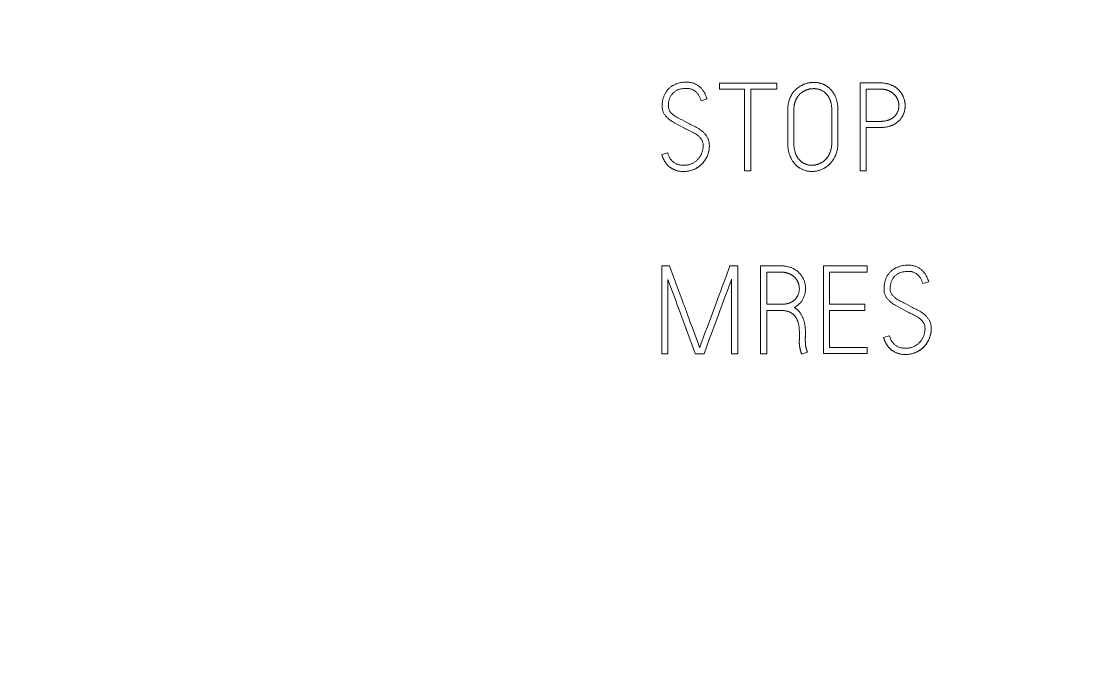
# Model space of a CAD drawing. Header units: millimetres. Extents: x 42356 to 50646, y 31507 to 39566.
# Drawn here: x 47638.77 to 47653.15, y 33790.6 to 33799.33 of the extents above; entities that cross this region are included whole.
import ezdxf

# ---------------------------------------------------------------- set-up
doc = ezdxf.new("R2010")
doc.units = ezdxf.units.MM
doc.set_wipeout_variables(frame=1)
doc.layers.add('000-PI-Oprema', color=30, linetype='Continuous', lineweight=5)

# ---------------------------------------------------------------- blocks, each defined once
blk = doc.blocks.new('A101_6ES7512-1DK01-0AB0')
at = {"layer": '000-PI-Oprema'}
for p, q in [((80.789, -17.275), (80.789, -17.36)), ((81.573, -17.275), (80.789, -17.275)), ((80.789, -17.36), (81.132, -17.36)), ((81.132, -17.36), (81.132, -18.473)), ((81.217, -18.473), (81.217, -17.36)), ((81.217, -17.36), (81.573, -17.36)), ((81.573, -17.36), (81.573, -17.275)), ((81.924, -17.398), (81.918, -17.402)), ((81.929, -17.394), (81.923, -17.398)), ((81.934, -17.391), (81.928, -17.395)), ((81.939, -17.388), (81.933, -17.391)), ((81.945, -17.385), (81.939, -17.388)), ((81.95, -17.382), (81.944, -17.385)), ((81.956, -17.379), (81.95, -17.382)), ((81.961, -17.377), (81.955, -17.38)), ((81.967, -17.374), (81.961, -17.377)), ((81.972, -17.372), (81.966, -17.374)), ((81.978, -17.37), (81.972, -17.372)), ((81.984, -17.367), (81.978, -17.37)), ((81.99, -17.365), (81.984, -17.368)), ((81.996, -17.364), (81.989, -17.366)), ((82.002, -17.362), (81.995, -17.364)), ((82.008, -17.36), (82.001, -17.362)), ((82.014, -17.359), (82.007, -17.36)), ((82.02, -17.357), (82.013, -17.359)), ((82.026, -17.356), (82.019, -17.357)), ((82.032, -17.355), (82.025, -17.356)), ((82.038, -17.354), (82.031, -17.355)), ((82.044, -17.353), (82.037, -17.354)), ((82.05, -17.353), (82.043, -17.353)), ((82.056, -17.352), (82.05, -17.353)), ((82.062, -17.352), (82.056, -17.352)), ((82.069, -17.351), (82.062, -17.352)), ((82.075, -17.351), (82.068, -17.351)), ((82.081, -17.351), (82.074, -17.351)), ((82.087, -17.351), (82.08, -17.351)), ((82.093, -17.352), (82.086, -17.351)), ((82.1, -17.352), (82.093, -17.352)), ((82.106, -17.353), (82.099, -17.352)), ((82.112, -17.354), (82.105, -17.353)), ((82.118, -17.354), (82.111, -17.353)), ((82.124, -17.355), (82.117, -17.354)), ((82.13, -17.357), (82.123, -17.355)), ((82.136, -17.358), (82.129, -17.356)), ((82.142, -17.359), (82.135, -17.358)), ((82.148, -17.361), (82.141, -17.359)), ((82.154, -17.363), (82.147, -17.361)), ((82.16, -17.365), (82.153, -17.363)), ((82.166, -17.367), (82.159, -17.365)), ((82.171, -17.369), (82.165, -17.367)), ((82.177, -17.372), (82.17, -17.369)), ((82.182, -17.374), (82.176, -17.371)), ((82.188, -17.377), (82.182, -17.374)), ((82.193, -17.38), (82.187, -17.377)), ((82.199, -17.383), (82.193, -17.38)), ((82.204, -17.386), (82.198, -17.383)), ((82.209, -17.39), (82.203, -17.386)), ((82.214, -17.393), (82.208, -17.389)), ((82.219, -17.397), (82.214, -17.393)), ((82.224, -17.401), (82.219, -17.396)), ((82.711, -17.273), (82.711, -18.473)), ((82.988, -17.273), (82.711, -17.273)), ((82.796, -17.799), (82.796, -17.358)), ((82.796, -17.358), (82.988, -17.358)), ((83.11, -17.383), (83.103, -17.381)), ((80.538, -17.516), (80.619, -17.493)), ((81.858, -17.461), (81.854, -17.467)), ((81.861, -17.457), (81.857, -17.462)), ((81.865, -17.452), (81.861, -17.457)), ((81.869, -17.447), (81.864, -17.453)), ((81.873, -17.442), (81.868, -17.448)), ((81.877, -17.438), (81.872, -17.443)), ((81.881, -17.433), (81.876, -17.438)), ((81.886, -17.429), (81.881, -17.434)), ((81.89, -17.424), (81.885, -17.429)), ((81.894, -17.42), (81.889, -17.425)), ((81.899, -17.416), (81.894, -17.421)), ((81.904, -17.412), (81.898, -17.417)), ((81.909, -17.408), (81.903, -17.413)), ((81.913, -17.405), (81.908, -17.409)), ((81.918, -17.401), (81.913, -17.405)), ((82.229, -17.404), (82.223, -17.4)), ((82.233, -17.408), (82.228, -17.404)), ((82.238, -17.413), (82.233, -17.408)), ((82.242, -17.417), (82.238, -17.412)), ((82.247, -17.421), (82.242, -17.416)), ((82.251, -17.426), (82.247, -17.421)), ((82.255, -17.43), (82.251, -17.425)), ((82.259, -17.435), (82.255, -17.43)), ((82.263, -17.44), (82.259, -17.435)), ((82.267, -17.444), (82.263, -17.439)), ((82.271, -17.449), (82.267, -17.444)), ((82.274, -17.454), (82.271, -17.449)), ((82.278, -17.459), (82.274, -17.454)), ((82.281, -17.464), (82.278, -17.459)), ((82.284, -17.47), (82.281, -17.464)), ((82.287, -17.475), (82.284, -17.47)), ((82.29, -17.48), (82.287, -17.475)), ((81.723, -17.636), (81.723, -18.094)), ((81.807, -17.611), (81.806, -17.623)), ((81.806, -17.636), (81.806, -17.624)), ((81.806, -18.094), (81.806, -17.636)), ((82.323, -17.636), (82.323, -18.094)), ((82.408, -18.094), (82.408, -17.636)), ((83.242, -17.586), (83.242, -17.581)), ((80.176, -17.82), (80.226, -17.847)), ((80.278, -17.78), (80.262, -17.771)), ((80.311, -17.797), (80.278, -17.78)), ((82.988, -17.799), (82.796, -17.799)), ((80.226, -17.847), (80.309, -17.891)), ((82.796, -18.473), (82.796, -17.884)), ((82.796, -17.884), (82.988, -17.884)), ((82.407, -18.128), (82.408, -18.116)), ((82.408, -18.105), (82.408, -18.094)), ((82.408, -18.117), (82.408, -18.105)), ((80.082, -18.228), (80, -18.252)), ((81.731, -18.195), (81.729, -18.184)), ((81.736, -18.218), (81.734, -18.206)), ((81.739, -18.229), (81.736, -18.217)), ((81.742, -18.24), (81.739, -18.228)), ((81.745, -18.251), (81.742, -18.239)), ((81.749, -18.261), (81.745, -18.25)), ((81.753, -18.272), (81.749, -18.261)), ((82.377, -18.26), (82.382, -18.249)), ((82.381, -18.25), (82.385, -18.238)), ((82.385, -18.239), (82.389, -18.228)), ((82.389, -18.229), (82.392, -18.217)), ((82.392, -18.218), (82.395, -18.206)), ((82.395, -18.207), (82.398, -18.195)), ((81.757, -18.283), (81.753, -18.272)), ((81.762, -18.293), (81.757, -18.282)), ((81.767, -18.303), (81.762, -18.293)), ((81.772, -18.314), (81.767, -18.303)), ((81.777, -18.323), (81.772, -18.313)), ((81.796, -18.352), (81.803, -18.362)), ((81.803, -18.361), (81.81, -18.371)), ((81.81, -18.37), (81.817, -18.379)), ((81.817, -18.379), (81.825, -18.388)), ((81.825, -18.387), (81.833, -18.396)), ((81.833, -18.395), (81.842, -18.404)), ((81.841, -18.403), (81.85, -18.411)), ((82.261, -18.413), (82.271, -18.405)), ((82.27, -18.406), (82.279, -18.398)), ((82.279, -18.398), (82.288, -18.39)), ((82.287, -18.391), (82.296, -18.382)), ((82.295, -18.383), (82.304, -18.374)), ((82.303, -18.375), (82.312, -18.365)), ((82.311, -18.366), (82.319, -18.357)), ((82.318, -18.358), (82.326, -18.348)), ((82.325, -18.349), (82.333, -18.339)), ((82.332, -18.34), (82.34, -18.329)), ((82.339, -18.33), (82.346, -18.32)), ((81.132, -18.473), (81.217, -18.473)), ((81.85, -18.411), (81.859, -18.418)), ((81.858, -18.418), (81.868, -18.425)), ((81.867, -18.425), (81.878, -18.432)), ((81.877, -18.431), (81.887, -18.438)), ((81.886, -18.437), (81.897, -18.444)), ((81.896, -18.443), (81.907, -18.449)), ((81.906, -18.449), (81.917, -18.454)), ((81.916, -18.454), (81.927, -18.459)), ((81.926, -18.458), (81.938, -18.463)), ((81.937, -18.463), (81.949, -18.467)), ((81.948, -18.466), (81.96, -18.47)), ((81.959, -18.47), (81.97, -18.473)), ((81.969, -18.473), (81.982, -18.476)), ((81.981, -18.476), (81.993, -18.478)), ((81.992, -18.478), (82.004, -18.48)), ((82.003, -18.48), (82.015, -18.481)), ((82.014, -18.481), (82.027, -18.482)), ((82.026, -18.482), (82.038, -18.483)), ((82.037, -18.483), (82.05, -18.483)), ((82.049, -18.483), (82.061, -18.483)), ((82.06, -18.483), (82.072, -18.482)), ((82.071, -18.482), (82.084, -18.482)), ((82.083, -18.482), (82.095, -18.48)), ((82.094, -18.48), (82.106, -18.479)), ((82.105, -18.479), (82.117, -18.477)), ((82.117, -18.477), (82.129, -18.474)), ((82.128, -18.474), (82.14, -18.471)), ((82.139, -18.472), (82.151, -18.468)), ((82.15, -18.469), (82.161, -18.465)), ((82.161, -18.465), (82.172, -18.461)), ((82.171, -18.461), (82.183, -18.457)), ((82.182, -18.457), (82.193, -18.452)), ((82.193, -18.453), (82.203, -18.448)), ((82.203, -18.448), (82.214, -18.443)), ((82.213, -18.443), (82.224, -18.437)), ((82.223, -18.437), (82.233, -18.431)), ((82.233, -18.432), (82.243, -18.425)), ((82.242, -18.426), (82.252, -18.419)), ((82.252, -18.419), (82.262, -18.412)), ((82.711, -18.473), (82.796, -18.473)), ((80, -19.773), (80, -20.973)), ((80.107, -19.773), (80, -19.773)), ((80.161, -19.922), (80.107, -19.773)), ((80.932, -19.773), (80.883, -19.905)), ((81.04, -19.773), (80.932, -19.773)), ((81.04, -20.973), (81.04, -19.773)), ((81.35, -19.773), (81.35, -20.973)), ((81.626, -19.773), (81.35, -19.773)), ((82.212, -19.773), (82.212, -20.97)), ((82.809, -19.773), (82.212, -19.773)), ((82.809, -19.858), (82.809, -19.773)), ((80.085, -20.973), (80.085, -19.959)), ((80.188, -19.996), (80.161, -19.922)), ((80.883, -19.905), (80.848, -20)), ((80.936, -20.008), (80.949, -19.973)), ((80.949, -19.973), (80.955, -19.956)), ((80.955, -19.956), (80.955, -20.973)), ((81.435, -20.297), (81.435, -19.858)), ((81.435, -19.858), (81.626, -19.858)), ((82.295, -20.297), (82.295, -19.858)), ((82.295, -19.858), (82.809, -19.858)), ((80.116, -20.046), (80.186, -20.234)), ((80.216, -20.071), (80.188, -19.996)), ((80.238, -20.13), (80.216, -20.071)), ((80.282, -20.249), (80.238, -20.13)), ((80.806, -20.113), (80.785, -20.17)), ((80.827, -20.057), (80.806, -20.113)), ((80.848, -20), (80.827, -20.057)), ((80.878, -20.163), (80.897, -20.111)), ((81.881, -20.084), (81.881, -20.079)), ((83.57, -20.016), (83.652, -19.993)), ((80.211, -20.303), (80.186, -20.234)), ((80.298, -20.294), (80.282, -20.249)), ((80.785, -20.17), (80.743, -20.283)), ((80.794, -20.387), (80.846, -20.249)), ((80.846, -20.249), (80.878, -20.163)), ((83.311, -20.279), (83.294, -20.271)), ((80.309, -20.324), (80.298, -20.294)), ((80.336, -20.398), (80.309, -20.324)), ((80.352, -20.443), (80.336, -20.398)), ((80.743, -20.283), (80.623, -20.604)), ((80.769, -20.456), (80.794, -20.387)), ((81.639, -20.297), (81.435, -20.297)), ((81.435, -20.973), (81.435, -20.382)), ((81.435, -20.382), (81.636, -20.382)), ((82.778, -20.297), (82.295, -20.297)), ((82.295, -20.886), (82.295, -20.381)), ((82.295, -20.381), (82.778, -20.381)), ((82.778, -20.381), (82.778, -20.297)), ((83.208, -20.32), (83.258, -20.347)), ((83.258, -20.347), (83.341, -20.391)), ((83.344, -20.297), (83.311, -20.279)), ((80.255, -20.423), (80.274, -20.475)), ((80.305, -20.561), (80.274, -20.475)), ((80.305, -20.561), (80.337, -20.647)), ((80.368, -20.488), (80.352, -20.443)), ((80.39, -20.547), (80.368, -20.488)), ((80.418, -20.621), (80.39, -20.547)), ((80.68, -20.697), (80.731, -20.559)), ((80.731, -20.559), (80.769, -20.456)), ((80.33, -20.629), (80.343, -20.664)), ((80.45, -20.956), (80.337, -20.647)), ((80.446, -20.696), (80.418, -20.621)), ((80.496, -20.829), (80.446, -20.696)), ((80.654, -20.766), (80.68, -20.697)), ((81.881, -20.682), (81.881, -20.794)), ((81.964, -20.732), (81.964, -20.698)), ((80.507, -20.859), (80.496, -20.829)), ((80.539, -20.831), (80.526, -20.869)), ((80.553, -20.793), (80.539, -20.831)), ((80.567, -20.755), (80.553, -20.793)), ((80.578, -20.973), (80.654, -20.766)), ((81.962, -20.762), (81.962, -20.786)), ((81.962, -20.792), (81.962, -20.785)), ((81.965, -20.845), (81.965, -20.838)), ((83.114, -20.728), (83.032, -20.752)), ((80, -20.973), (80.085, -20.973)), ((80.45, -20.956), (80.456, -20.973)), ((80.456, -20.973), (80.578, -20.973)), ((80.526, -20.869), (80.519, -20.888)), ((80.955, -20.973), (81.04, -20.973)), ((81.35, -20.973), (81.435, -20.973)), ((81.912, -20.981), (81.991, -20.951)), ((82.212, -20.97), (82.809, -20.97)), ((82.809, -20.886), (82.295, -20.886)), ((82.809, -20.97), (82.809, -20.886))]:
    blk.add_line(p, q, dxfattribs=at)
for points in [[(80.619, -17.493), (80.613, -17.475), (80.607, -17.457), (80.6, -17.44), (80.592, -17.423), (80.583, -17.407), (80.573, -17.391), (80.568, -17.383), (80.562, -17.375), (80.557, -17.368), (80.551, -17.36), (80.545, -17.353), (80.538, -17.346), (80.532, -17.34), (80.525, -17.333), (80.518, -17.327), (80.511, -17.321), (80.503, -17.315), (80.496, -17.31), (80.488, -17.304), (80.48, -17.3), (80.472, -17.295), (80.464, -17.291), (80.455, -17.286), (80.447, -17.283), (80.438, -17.279), (80.429, -17.276), (80.42, -17.274), (80.411, -17.271), (80.402, -17.269), (80.392, -17.267), (80.383, -17.266), (80.374, -17.265), (80.365, -17.264), (80.355, -17.263), (80.336, -17.263), (80.317, -17.263), (80.299, -17.265), (80.28, -17.267), (80.261, -17.27), (80.243, -17.274), (80.225, -17.278), (80.207, -17.284), (80.198, -17.287), (80.189, -17.29), (80.181, -17.294), (80.172, -17.298), (80.164, -17.302), (80.155, -17.307), (80.147, -17.311), (80.139, -17.316), (80.132, -17.321), (80.124, -17.327), (80.117, -17.333), (80.109, -17.339), (80.102, -17.345), (80.096, -17.351), (80.089, -17.358), (80.083, -17.365), (80.077, -17.372), (80.071, -17.38), (80.065, -17.387), (80.06, -17.395), (80.055, -17.403), (80.05, -17.411), (80.045, -17.419), (80.041, -17.427), (80.036, -17.436), (80.033, -17.444), (80.029, -17.453), (80.026, -17.462), (80.023, -17.471), (80.02, -17.48), (80.017, -17.489), (80.015, -17.498), (80.011, -17.516), (80.008, -17.535), (80.006, -17.553), (80.005, -17.572), (80.005, -17.591), (80.005, -17.601), (80.006, -17.61), (80.007, -17.619), (80.008, -17.629), (80.01, -17.638), (80.012, -17.647), (80.015, -17.656), (80.018, -17.665), (80.021, -17.674), (80.025, -17.682), (80.03, -17.691), (80.035, -17.699), (80.04, -17.707), (80.045, -17.714), (80.051, -17.722), (80.057, -17.729), (80.063, -17.736), (80.07, -17.743), (80.076, -17.75), (80.083, -17.756), (80.097, -17.769), (80.112, -17.78), (80.127, -17.791), (80.143, -17.801), (80.159, -17.811), (80.176, -17.82)], [(80.262, -17.771), (80.228, -17.754), (80.212, -17.745), (80.195, -17.736), (80.179, -17.726), (80.164, -17.715), (80.156, -17.71), (80.149, -17.704), (80.142, -17.698), (80.135, -17.691), (80.129, -17.685), (80.123, -17.678), (80.117, -17.67), (80.112, -17.662), (80.107, -17.654), (80.103, -17.646), (80.099, -17.637), (80.096, -17.628), (80.093, -17.619), (80.092, -17.61), (80.091, -17.601), (80.09, -17.591), (80.09, -17.582), (80.09, -17.572), (80.09, -17.563), (80.091, -17.554), (80.093, -17.535), (80.095, -17.526), (80.097, -17.516), (80.099, -17.507), (80.102, -17.498), (80.105, -17.489), (80.108, -17.48), (80.112, -17.472), (80.116, -17.463), (80.121, -17.455), (80.125, -17.447), (80.131, -17.439), (80.136, -17.432), (80.142, -17.425), (80.149, -17.418), (80.155, -17.411), (80.162, -17.405), (80.169, -17.399), (80.177, -17.393), (80.184, -17.387), (80.192, -17.383), (80.2, -17.378), (80.209, -17.374), (80.217, -17.37), (80.226, -17.366), (80.235, -17.363), (80.244, -17.36), (80.253, -17.358), (80.262, -17.356), (80.271, -17.354), (80.281, -17.353), (80.299, -17.351), (80.318, -17.349), (80.327, -17.348), (80.337, -17.348), (80.346, -17.348), (80.356, -17.348), (80.365, -17.349), (80.374, -17.35), (80.384, -17.352), (80.393, -17.354), (80.402, -17.357), (80.411, -17.36), (80.419, -17.364), (80.428, -17.368), (80.436, -17.373), (80.444, -17.378), (80.451, -17.383), (80.459, -17.389), (80.466, -17.395), (80.473, -17.402), (80.479, -17.408), (80.486, -17.416), (80.492, -17.423), (80.497, -17.43), (80.503, -17.438), (80.508, -17.446), (80.512, -17.454), (80.517, -17.463), (80.521, -17.471), (80.525, -17.48), (80.528, -17.489), (80.532, -17.498)], [(82.408, -17.636), (82.408, -17.62), (82.407, -17.604), (82.406, -17.587), (82.404, -17.571), (82.402, -17.555), (82.399, -17.54), (82.395, -17.524), (82.393, -17.516), (82.391, -17.508), (82.389, -17.501), (82.386, -17.493), (82.383, -17.485), (82.381, -17.478), (82.378, -17.471), (82.375, -17.463), (82.371, -17.456), (82.368, -17.449), (82.364, -17.442), (82.361, -17.434), (82.357, -17.428), (82.353, -17.421), (82.349, -17.414), (82.344, -17.407), (82.34, -17.401), (82.335, -17.394), (82.33, -17.388), (82.325, -17.382), (82.32, -17.375), (82.314, -17.369), (82.309, -17.364), (82.303, -17.358), (82.297, -17.352), (82.292, -17.347), (82.286, -17.341), (82.279, -17.336), (82.273, -17.331), (82.267, -17.326), (82.26, -17.322), (82.253, -17.317), (82.247, -17.313), (82.24, -17.309), (82.233, -17.305), (82.226, -17.301), (82.218, -17.297), (82.211, -17.294), (82.204, -17.291), (82.196, -17.288), (82.189, -17.285), (82.181, -17.283), (82.173, -17.28), (82.166, -17.278), (82.158, -17.276), (82.15, -17.274), (82.142, -17.273), (82.134, -17.271), (82.126, -17.27), (82.118, -17.269), (82.11, -17.268), (82.102, -17.267), (82.094, -17.267), (82.086, -17.266), (82.078, -17.266), (82.07, -17.266), (82.062, -17.267), (82.054, -17.267), (82.046, -17.268), (82.038, -17.269), (82.03, -17.27), (82.022, -17.271), (82.014, -17.272), (82.006, -17.274), (81.998, -17.275), (81.99, -17.277), (81.982, -17.279), (81.975, -17.282), (81.967, -17.284), (81.959, -17.287), (81.952, -17.289), (81.944, -17.292), (81.937, -17.296), (81.929, -17.299), (81.922, -17.302), (81.915, -17.306), (81.908, -17.31), (81.901, -17.313), (81.894, -17.317), (81.887, -17.322), (81.88, -17.326), (81.873, -17.331), (81.867, -17.335), (81.86, -17.34), (81.854, -17.345), (81.848, -17.35), (81.841, -17.355), (81.835, -17.361), (81.83, -17.366), (81.824, -17.372), (81.818, -17.378), (81.813, -17.384), (81.807, -17.39), (81.802, -17.396), (81.797, -17.402), (81.793, -17.409), (81.788, -17.415), (81.783, -17.422), (81.779, -17.429), (81.775, -17.436), (81.771, -17.443), (81.767, -17.45), (81.763, -17.457), (81.76, -17.464), (81.757, -17.471), (81.753, -17.478), (81.75, -17.486), (81.748, -17.493), (81.745, -17.501), (81.742, -17.509), (81.74, -17.516), (81.738, -17.524), (81.736, -17.532), (81.734, -17.54), (81.732, -17.547), (81.73, -17.555), (81.729, -17.563), (81.727, -17.571), (81.726, -17.579), (81.725, -17.587), (81.724, -17.603), (81.723, -17.62), (81.723, -17.636)], [(82.988, -17.884), (83.002, -17.884), (83.017, -17.883), (83.032, -17.882), (83.046, -17.88), (83.061, -17.878), (83.075, -17.875), (83.089, -17.872), (83.103, -17.869), (83.11, -17.867), (83.117, -17.865), (83.124, -17.862), (83.131, -17.86), (83.138, -17.857), (83.145, -17.855), (83.151, -17.852), (83.158, -17.849), (83.164, -17.846), (83.171, -17.842), (83.177, -17.839), (83.183, -17.835), (83.19, -17.832), (83.196, -17.828), (83.202, -17.824), (83.208, -17.82), (83.214, -17.815), (83.219, -17.811), (83.225, -17.806), (83.231, -17.801), (83.236, -17.796), (83.241, -17.791), (83.247, -17.786), (83.252, -17.781), (83.257, -17.776), (83.261, -17.77), (83.266, -17.764), (83.27, -17.759), (83.275, -17.753), (83.279, -17.747), (83.283, -17.741), (83.287, -17.735), (83.29, -17.728), (83.294, -17.722), (83.297, -17.715), (83.3, -17.709), (83.303, -17.702), (83.306, -17.695), (83.309, -17.689), (83.311, -17.682), (83.314, -17.675), (83.316, -17.668), (83.318, -17.661), (83.319, -17.654), (83.321, -17.647), (83.322, -17.639), (83.323, -17.632), (83.324, -17.625), (83.325, -17.618), (83.326, -17.61), (83.327, -17.603), (83.327, -17.596), (83.327, -17.588), (83.327, -17.581), (83.327, -17.574), (83.326, -17.567), (83.326, -17.559), (83.325, -17.552), (83.324, -17.545), (83.323, -17.538), (83.322, -17.53), (83.321, -17.523), (83.319, -17.516), (83.317, -17.509), (83.315, -17.502), (83.313, -17.495), (83.311, -17.488), (83.309, -17.481), (83.306, -17.474), (83.303, -17.467), (83.3, -17.461), (83.297, -17.454), (83.294, -17.447), (83.291, -17.441), (83.287, -17.435), (83.284, -17.428), (83.28, -17.422), (83.276, -17.416), (83.272, -17.41), (83.268, -17.404), (83.263, -17.398), (83.259, -17.392), (83.254, -17.387), (83.25, -17.381), (83.245, -17.376), (83.24, -17.37), (83.234, -17.365), (83.229, -17.36), (83.224, -17.355), (83.218, -17.351), (83.212, -17.346), (83.207, -17.341), (83.201, -17.337), (83.195, -17.333), (83.189, -17.329), (83.183, -17.325), (83.176, -17.321), (83.17, -17.318), (83.164, -17.314), (83.157, -17.311), (83.151, -17.308), (83.144, -17.305), (83.137, -17.302), (83.131, -17.299), (83.124, -17.297), (83.117, -17.294), (83.11, -17.292), (83.103, -17.29), (83.096, -17.288), (83.089, -17.286), (83.082, -17.284), (83.075, -17.282), (83.061, -17.28), (83.046, -17.277), (83.032, -17.275), (83.017, -17.274), (83.002, -17.273), (82.988, -17.273)], [(82.988, -17.358), (82.995, -17.358), (83.002, -17.358), (83.009, -17.359), (83.016, -17.359), (83.023, -17.36), (83.03, -17.361), (83.036, -17.362), (83.043, -17.363), (83.05, -17.364), (83.057, -17.366), (83.064, -17.367), (83.071, -17.369), (83.077, -17.371)], [(83.11, -17.383), (83.116, -17.386), (83.122, -17.389), (83.128, -17.393), (83.134, -17.396), (83.14, -17.4), (83.146, -17.404), (83.152, -17.408), (83.157, -17.412), (83.163, -17.416), (83.168, -17.421), (83.173, -17.426), (83.178, -17.431), (83.183, -17.436), (83.188, -17.441), (83.192, -17.446), (83.196, -17.452), (83.201, -17.457), (83.205, -17.463), (83.208, -17.469), (83.212, -17.475), (83.215, -17.481), (83.219, -17.487), (83.222, -17.493), (83.224, -17.5), (83.227, -17.506), (83.229, -17.513), (83.232, -17.519), (83.234, -17.526), (83.236, -17.533), (83.237, -17.54), (83.238, -17.546), (83.24, -17.553), (83.241, -17.56), (83.241, -17.567), (83.242, -17.574), (83.242, -17.581), (83.242, -17.588), (83.242, -17.595), (83.241, -17.602), (83.241, -17.609), (83.24, -17.616), (83.239, -17.623), (83.237, -17.629), (83.236, -17.636), (83.234, -17.643), (83.232, -17.65), (83.23, -17.656), (83.227, -17.663), (83.224, -17.669), (83.221, -17.675), (83.218, -17.682), (83.215, -17.688), (83.211, -17.694), (83.208, -17.7), (83.204, -17.705), (83.199, -17.711), (83.195, -17.716), (83.191, -17.722), (83.186, -17.727), (83.181, -17.732), (83.176, -17.737), (83.171, -17.741), (83.165, -17.746), (83.16, -17.75), (83.154, -17.754), (83.148, -17.758), (83.142, -17.761), (83.136, -17.765), (83.13, -17.768), (83.124, -17.771), (83.117, -17.774), (83.111, -17.777), (83.105, -17.779), (83.098, -17.782), (83.091, -17.784), (83.085, -17.786), (83.078, -17.788), (83.071, -17.789), (83.064, -17.791), (83.058, -17.792), (83.051, -17.794), (83.044, -17.795), (83.037, -17.796), (83.03, -17.797), (83.023, -17.797), (83.016, -17.798), (83.009, -17.798), (83.002, -17.799), (82.995, -17.799), (82.988, -17.799)], [(83.003, -17.358), (82.998, -17.358), (82.993, -17.358)], [(83.023, -17.36), (83.018, -17.359), (83.013, -17.359), (83.008, -17.359)], [(83.038, -17.362), (83.033, -17.361), (83.028, -17.36)], [(83.058, -17.366), (83.053, -17.365), (83.048, -17.364), (83.043, -17.363)], [(83.072, -17.37), (83.067, -17.368), (83.063, -17.367)], [(83.077, -17.371), (83.084, -17.373), (83.091, -17.375), (83.097, -17.378), (83.103, -17.381)], [(83.091, -17.376), (83.087, -17.374), (83.082, -17.373)], [(83.105, -17.381), (83.101, -17.379), (83.096, -17.378)], [(83.141, -17.4), (83.136, -17.397), (83.132, -17.395), (83.128, -17.392), (83.123, -17.39), (83.119, -17.388), (83.114, -17.386)], [(80.532, -17.498), (80.535, -17.507), (80.538, -17.516)], [(81.854, -17.467), (81.851, -17.472), (81.848, -17.477), (81.845, -17.482), (81.842, -17.487), (81.839, -17.493), (81.836, -17.498), (81.834, -17.504), (81.831, -17.509), (81.829, -17.515), (81.826, -17.521), (81.824, -17.527), (81.822, -17.532), (81.82, -17.538), (81.819, -17.544), (81.817, -17.55), (81.815, -17.556), (81.814, -17.562), (81.813, -17.568), (81.811, -17.574), (81.809, -17.586), (81.808, -17.599), (81.807, -17.611)], [(81.808, -17.599), (81.809, -17.587), (81.811, -17.575), (81.812, -17.569), (81.814, -17.563), (81.815, -17.557), (81.817, -17.551), (81.818, -17.545), (81.82, -17.539), (81.822, -17.533), (81.824, -17.527), (81.826, -17.522), (81.828, -17.516), (81.831, -17.51), (81.833, -17.505), (81.836, -17.499), (81.838, -17.494), (81.841, -17.488), (81.844, -17.483), (81.847, -17.478), (81.85, -17.473), (81.854, -17.467)], [(82.29, -17.48), (82.293, -17.486), (82.295, -17.491), (82.298, -17.497), (82.3, -17.503), (82.302, -17.508), (82.304, -17.514), (82.306, -17.52), (82.308, -17.526), (82.31, -17.532), (82.312, -17.538), (82.314, -17.55)], [(82.323, -17.636), (82.323, -17.623), (82.323, -17.611), (82.322, -17.599), (82.321, -17.586), (82.319, -17.574), (82.317, -17.562), (82.314, -17.55), (82.312, -17.538), (82.31, -17.532), (82.308, -17.526), (82.306, -17.52), (82.304, -17.514), (82.302, -17.508), (82.3, -17.503)], [(83.153, -17.409), (83.149, -17.406), (83.145, -17.403)], [(83.168, -17.421), (83.165, -17.418), (83.161, -17.415), (83.157, -17.412)], [(83.179, -17.432), (83.176, -17.428), (83.172, -17.425)], [(83.193, -17.447), (83.189, -17.443), (83.186, -17.439), (83.183, -17.435)], [(83.202, -17.459), (83.199, -17.455), (83.196, -17.451)], [(83.212, -17.476), (83.21, -17.471), (83.207, -17.467), (83.204, -17.463)], [(83.219, -17.489), (83.217, -17.484), (83.215, -17.48)], [(83.227, -17.507), (83.226, -17.503), (83.224, -17.498), (83.222, -17.493)], [(83.234, -17.526), (83.232, -17.521), (83.231, -17.517), (83.229, -17.512)], [(83.237, -17.541), (83.236, -17.536), (83.235, -17.531)], [(83.241, -17.561), (83.24, -17.556), (83.239, -17.551), (83.238, -17.546)], [(83.242, -17.576), (83.242, -17.571), (83.241, -17.566)], [(80.377, -17.832), (80.344, -17.814), (80.311, -17.797)], [(80, -18.252), (80.006, -18.27), (80.012, -18.288), (80.019, -18.305), (80.027, -18.322), (80.036, -18.339), (80.041, -18.347), (80.046, -18.355), (80.052, -18.362), (80.057, -18.37), (80.063, -18.378), (80.069, -18.385), (80.075, -18.392), (80.082, -18.399), (80.088, -18.405), (80.095, -18.412), (80.102, -18.418), (80.11, -18.424), (80.117, -18.429), (80.125, -18.435), (80.133, -18.44), (80.141, -18.445), (80.149, -18.449), (80.158, -18.453), (80.166, -18.457), (80.175, -18.461), (80.184, -18.464), (80.193, -18.467), (80.202, -18.47), (80.211, -18.473), (80.22, -18.475), (80.23, -18.477), (80.248, -18.48), (80.267, -18.482), (80.286, -18.483), (80.305, -18.484), (80.324, -18.483), (80.343, -18.481), (80.361, -18.478), (80.38, -18.474), (80.398, -18.47), (80.416, -18.464), (80.434, -18.458), (80.451, -18.45), (80.468, -18.442), (80.484, -18.432), (80.492, -18.427), (80.5, -18.422), (80.507, -18.417), (80.515, -18.411), (80.522, -18.405), (80.529, -18.399), (80.536, -18.393), (80.543, -18.386), (80.556, -18.373), (80.569, -18.359), (80.58, -18.344), (80.591, -18.328), (80.601, -18.312), (80.61, -18.296), (80.619, -18.279), (80.626, -18.261), (80.632, -18.243), (80.638, -18.225), (80.643, -18.207), (80.646, -18.188), (80.649, -18.17), (80.65, -18.151), (80.651, -18.141), (80.651, -18.132), (80.651, -18.122), (80.65, -18.113), (80.65, -18.103), (80.649, -18.094), (80.647, -18.085), (80.645, -18.075), (80.643, -18.066), (80.641, -18.057), (80.638, -18.048), (80.635, -18.039), (80.631, -18.031), (80.627, -18.022), (80.622, -18.014), (80.618, -18.005), (80.612, -17.997), (80.607, -17.99), (80.601, -17.982), (80.595, -17.975), (80.589, -17.968), (80.583, -17.961), (80.576, -17.954), (80.569, -17.948), (80.555, -17.935), (80.54, -17.924), (80.525, -17.913), (80.509, -17.902), (80.493, -17.892), (80.477, -17.883), (80.461, -17.874), (80.444, -17.866), (80.411, -17.849)], [(80.359, -17.917), (80.393, -17.934), (80.41, -17.942), (80.427, -17.951), (80.443, -17.96), (80.46, -17.969), (80.476, -17.98), (80.483, -17.985), (80.491, -17.991), (80.499, -17.997), (80.506, -18.003), (80.513, -18.01), (80.52, -18.016), (80.526, -18.023), (80.532, -18.031), (80.538, -18.038), (80.543, -18.046), (80.548, -18.054), (80.552, -18.062), (80.556, -18.071), (80.559, -18.08), (80.561, -18.089), (80.563, -18.098), (80.565, -18.107), (80.566, -18.117), (80.566, -18.126), (80.566, -18.135), (80.566, -18.145), (80.565, -18.154), (80.564, -18.164), (80.563, -18.173), (80.561, -18.182), (80.559, -18.192), (80.557, -18.201), (80.554, -18.21), (80.548, -18.228), (80.545, -18.237), (80.541, -18.245), (80.537, -18.254), (80.533, -18.262), (80.528, -18.27), (80.524, -18.278), (80.518, -18.286), (80.513, -18.294), (80.507, -18.301), (80.501, -18.309), (80.495, -18.316), (80.489, -18.322), (80.482, -18.329), (80.475, -18.335), (80.468, -18.342), (80.46, -18.347), (80.453, -18.353), (80.445, -18.358), (80.437, -18.363), (80.428, -18.368), (80.42, -18.372), (80.412, -18.376), (80.403, -18.379), (80.394, -18.383), (80.385, -18.386), (80.376, -18.388), (80.367, -18.391), (80.358, -18.393), (80.349, -18.394), (80.339, -18.396), (80.33, -18.397), (80.32, -18.398), (80.311, -18.398), (80.301, -18.398), (80.292, -18.398), (80.282, -18.398), (80.273, -18.397), (80.263, -18.396), (80.254, -18.395), (80.245, -18.393), (80.235, -18.391), (80.226, -18.388), (80.217, -18.386), (80.208, -18.383), (80.2, -18.379), (80.191, -18.375), (80.183, -18.371)], [(80.309, -17.891), (80.325, -17.9), (80.342, -17.909), (80.359, -17.917)], [(80.411, -17.849), (80.394, -17.84), (80.377, -17.832)], [(81.723, -18.094), (81.723, -18.105), (81.723, -18.116)], [(81.728, -18.173), (81.726, -18.162), (81.725, -18.15), (81.724, -18.139), (81.723, -18.128), (81.723, -18.116), (81.723, -18.105), (81.723, -18.094)], [(82.323, -18.094), (82.323, -18.106), (82.323, -18.119), (82.322, -18.132), (82.32, -18.145), (82.318, -18.158), (82.316, -18.17), (82.313, -18.183), (82.31, -18.195), (82.308, -18.201), (82.306, -18.207), (82.304, -18.213), (82.302, -18.219), (82.299, -18.225), (82.297, -18.231), (82.295, -18.237), (82.292, -18.243), (82.289, -18.249), (82.286, -18.254), (82.283, -18.26), (82.28, -18.266), (82.277, -18.271), (82.274, -18.276), (82.27, -18.282), (82.267, -18.287), (82.263, -18.292), (82.259, -18.297), (82.255, -18.302), (82.251, -18.307), (82.247, -18.312), (82.242, -18.317), (82.238, -18.321), (82.233, -18.326), (82.229, -18.33), (82.224, -18.334), (82.219, -18.338), (82.214, -18.342), (82.209, -18.346), (82.204, -18.35), (82.198, -18.354), (82.193, -18.357), (82.188, -18.36), (82.182, -18.364), (82.176, -18.367), (82.171, -18.37), (82.165, -18.372), (82.159, -18.375), (82.153, -18.378), (82.147, -18.38), (82.141, -18.382), (82.135, -18.384), (82.129, -18.386), (82.123, -18.388), (82.117, -18.39), (82.111, -18.391), (82.105, -18.393), (82.098, -18.394), (82.092, -18.395), (82.086, -18.396), (82.079, -18.397), (82.073, -18.397), (82.067, -18.398), (82.06, -18.398), (82.054, -18.398), (82.048, -18.398), (82.041, -18.398), (82.035, -18.398), (82.028, -18.397), (82.022, -18.396), (82.016, -18.396), (82.009, -18.395), (82.003, -18.394), (81.997, -18.392), (81.991, -18.391), (81.984, -18.389), (81.978, -18.387), (81.972, -18.385), (81.966, -18.383), (81.96, -18.381), (81.954, -18.378), (81.948, -18.375), (81.943, -18.372), (81.937, -18.369), (81.932, -18.366), (81.926, -18.362), (81.921, -18.359), (81.916, -18.355), (81.911, -18.351), (81.906, -18.347), (81.901, -18.343), (81.896, -18.339), (81.891, -18.334), (81.887, -18.33), (81.883, -18.325), (81.878, -18.32), (81.874, -18.315), (81.87, -18.31), (81.866, -18.305), (81.862, -18.3), (81.859, -18.295), (81.855, -18.29), (81.852, -18.284), (81.849, -18.279), (81.845, -18.273), (81.843, -18.268), (81.84, -18.262), (81.837, -18.256), (81.834, -18.251), (81.832, -18.245), (81.83, -18.239), (81.827, -18.233), (81.825, -18.227), (81.823, -18.221), (81.822, -18.215), (81.82, -18.208), (81.817, -18.196), (81.814, -18.183), (81.812, -18.171), (81.81, -18.158), (81.808, -18.145), (81.807, -18.132), (81.806, -18.119), (81.806, -18.106), (81.806, -18.094)], [(80.013, -18.291), (80.009, -18.278), (80.004, -18.265), (80, -18.252)], [(80.183, -18.371), (80.175, -18.366), (80.167, -18.361), (80.159, -18.355), (80.152, -18.349), (80.145, -18.343), (80.138, -18.336), (80.132, -18.329), (80.126, -18.322), (80.12, -18.315), (80.114, -18.307), (80.109, -18.299), (80.104, -18.291), (80.1, -18.282), (80.096, -18.274), (80.092, -18.265), (80.089, -18.256), (80.086, -18.247), (80.084, -18.238), (80.082, -18.228)], [(80.651, -18.132), (80.651, -18.139), (80.65, -18.146), (80.65, -18.159), (80.648, -18.173), (80.646, -18.187), (80.644, -18.2), (80.641, -18.213), (80.638, -18.227), (80.634, -18.24), (80.629, -18.253), (80.624, -18.266), (80.619, -18.278), (80.613, -18.291), (80.607, -18.303), (80.6, -18.315), (80.593, -18.326), (80.585, -18.338), (80.577, -18.349), (80.568, -18.36), (80.56, -18.37), (80.55, -18.38), (80.54, -18.39), (80.53, -18.399), (80.52, -18.408), (80.509, -18.416), (80.497, -18.424), (80.486, -18.431), (80.474, -18.438), (80.462, -18.445), (80.449, -18.451), (80.437, -18.456), (80.424, -18.461), (80.411, -18.466), (80.398, -18.47), (80.384, -18.473), (80.371, -18.476), (80.357, -18.479), (80.344, -18.481), (80.33, -18.482), (80.316, -18.483), (80.303, -18.483), (80.289, -18.483), (80.275, -18.483), (80.261, -18.482), (80.248, -18.48), (80.234, -18.478), (80.221, -18.475), (80.207, -18.472), (80.201, -18.47)], [(81.724, -18.139), (81.725, -18.15), (81.726, -18.162), (81.728, -18.173), (81.729, -18.184), (81.731, -18.195), (81.734, -18.206)], [(82.345, -18.321), (82.351, -18.311), (82.357, -18.301), (82.362, -18.291), (82.367, -18.281), (82.372, -18.271), (82.377, -18.26)], [(82.398, -18.196), (82.4, -18.185), (82.402, -18.173), (82.404, -18.162), (82.405, -18.151), (82.406, -18.139), (82.407, -18.128)], [(82.406, -18.139), (82.405, -18.15), (82.404, -18.161), (82.402, -18.173), (82.4, -18.184), (82.398, -18.195)], [(80.052, -18.364), (80.049, -18.358), (80.045, -18.352), (80.038, -18.341), (80.031, -18.329), (80.025, -18.316), (80.019, -18.304)], [(80.069, -18.385), (80.065, -18.38), (80.061, -18.375), (80.056, -18.369)], [(80.088, -18.405), (80.083, -18.4), (80.078, -18.396), (80.074, -18.391)], [(81.789, -18.343), (81.783, -18.333), (81.777, -18.323)], [(81.783, -18.333), (81.789, -18.343), (81.796, -18.352)], [(82.373, -18.27), (82.368, -18.28), (82.363, -18.29), (82.357, -18.3), (82.352, -18.31), (82.346, -18.32)], [(80.104, -18.419), (80.098, -18.414), (80.093, -18.41)], [(80.168, -18.458), (80.162, -18.455), (80.156, -18.452), (80.15, -18.449), (80.144, -18.446), (80.138, -18.442), (80.132, -18.439), (80.126, -18.435), (80.12, -18.431), (80.115, -18.427), (80.109, -18.423)], [(80.194, -18.468), (80.188, -18.466), (80.181, -18.463), (80.175, -18.461)], [(81.811, -20.341), (81.821, -20.335), (81.832, -20.329), (81.842, -20.322), (81.851, -20.316), (81.861, -20.309), (81.87, -20.301), (81.879, -20.293), (81.883, -20.289), (81.887, -20.285), (81.891, -20.28), (81.895, -20.276), (81.899, -20.272), (81.903, -20.267), (81.907, -20.262), (81.91, -20.258), (81.914, -20.253), (81.917, -20.248), (81.923, -20.238), (81.929, -20.227), (81.934, -20.217), (81.939, -20.206), (81.944, -20.195), (81.948, -20.184), (81.952, -20.173), (81.955, -20.161), (81.958, -20.15), (81.96, -20.138), (81.962, -20.126), (81.964, -20.115), (81.965, -20.103), (81.965, -20.091), (81.965, -20.079), (81.965, -20.067), (81.964, -20.055), (81.963, -20.044), (81.961, -20.032), (81.959, -20.02), (81.956, -20.009), (81.953, -19.997), (81.95, -19.986), (81.946, -19.975), (81.941, -19.964), (81.936, -19.953), (81.931, -19.942), (81.926, -19.932), (81.92, -19.922), (81.913, -19.912), (81.906, -19.902), (81.899, -19.893), (81.891, -19.884), (81.884, -19.875), (81.875, -19.866), (81.867, -19.858), (81.858, -19.85), (81.849, -19.843), (81.839, -19.836), (81.829, -19.829), (81.819, -19.823), (81.809, -19.817), (81.799, -19.811), (81.788, -19.806), (81.777, -19.802), (81.766, -19.797), (81.755, -19.793), (81.744, -19.79), (81.732, -19.786), (81.721, -19.784), (81.709, -19.781), (81.697, -19.779), (81.686, -19.777), (81.674, -19.776), (81.662, -19.774), (81.65, -19.774), (81.638, -19.773), (81.626, -19.773)], [(83.652, -19.993), (83.646, -19.975), (83.639, -19.957), (83.632, -19.94), (83.624, -19.923), (83.615, -19.907), (83.606, -19.891), (83.6, -19.883), (83.595, -19.875), (83.589, -19.868), (83.583, -19.86), (83.577, -19.853), (83.571, -19.846), (83.564, -19.84), (83.557, -19.833), (83.55, -19.827), (83.543, -19.821), (83.536, -19.815), (83.528, -19.81), (83.52, -19.804), (83.512, -19.8), (83.504, -19.795), (83.496, -19.791), (83.488, -19.786), (83.479, -19.783), (83.47, -19.779), (83.461, -19.776), (83.452, -19.774), (83.443, -19.771), (83.434, -19.769), (83.425, -19.767), (83.416, -19.766), (83.406, -19.765), (83.397, -19.764), (83.388, -19.763), (83.369, -19.763), (83.35, -19.763), (83.331, -19.765), (83.312, -19.767), (83.294, -19.77), (83.275, -19.774), (83.257, -19.778), (83.239, -19.784), (83.23, -19.787), (83.222, -19.79), (83.213, -19.794), (83.205, -19.798), (83.196, -19.802), (83.188, -19.807), (83.18, -19.811), (83.172, -19.816), (83.164, -19.821), (83.156, -19.827), (83.149, -19.833), (83.142, -19.839), (83.135, -19.845), (83.128, -19.851), (83.122, -19.858), (83.115, -19.865), (83.109, -19.872), (83.103, -19.88), (83.098, -19.887), (83.092, -19.895), (83.087, -19.903), (83.082, -19.911), (83.077, -19.919), (83.073, -19.927), (83.069, -19.936), (83.065, -19.944), (83.061, -19.953), (83.058, -19.962), (83.055, -19.971), (83.052, -19.98), (83.05, -19.989), (83.047, -19.998), (83.043, -20.016), (83.041, -20.035), (83.039, -20.053), (83.038, -20.072), (83.038, -20.091), (83.038, -20.101), (83.038, -20.11), (83.039, -20.119), (83.041, -20.129), (83.042, -20.138), (83.045, -20.147), (83.047, -20.156), (83.05, -20.165), (83.054, -20.174), (83.058, -20.182), (83.062, -20.191), (83.067, -20.199), (83.072, -20.207), (83.078, -20.214), (83.083, -20.222), (83.089, -20.229), (83.096, -20.236), (83.102, -20.243), (83.109, -20.25), (83.116, -20.256), (83.13, -20.269), (83.144, -20.28), (83.16, -20.291), (83.176, -20.301), (83.192, -20.311), (83.208, -20.32)], [(80.085, -19.959), (80.091, -19.977), (80.097, -19.994), (80.103, -20.011), (80.116, -20.046)], [(81.626, -19.858), (81.633, -19.858), (81.64, -19.858), (81.647, -19.859)], [(81.641, -19.858), (81.636, -19.858), (81.631, -19.858)], [(81.646, -19.859), (81.654, -19.859), (81.66, -19.86), (81.667, -19.861), (81.674, -19.862), (81.681, -19.863), (81.688, -19.864), (81.694, -19.865), (81.701, -19.867), (81.708, -19.869), (81.714, -19.87), (81.721, -19.873), (81.727, -19.875), (81.733, -19.877), (81.74, -19.88), (81.746, -19.882), (81.752, -19.885), (81.758, -19.888), (81.764, -19.891), (81.77, -19.895), (81.776, -19.898), (81.782, -19.902), (81.788, -19.906), (81.793, -19.91), (81.799, -19.914), (81.804, -19.918), (81.809, -19.923), (81.814, -19.927), (81.819, -19.932), (81.824, -19.937), (81.828, -19.942), (81.833, -19.948), (81.837, -19.953), (81.841, -19.959), (81.845, -19.964), (81.848, -19.97), (81.852, -19.976), (81.855, -19.982), (81.858, -19.988), (81.861, -19.995), (81.864, -20.001), (81.867, -20.007), (81.869, -20.014), (81.871, -20.02), (81.873, -20.027), (81.875, -20.034), (81.876, -20.04), (81.877, -20.047), (81.879, -20.054), (81.879, -20.061), (81.88, -20.067), (81.88, -20.074), (81.881, -20.081), (81.881, -20.088), (81.88, -20.095), (81.88, -20.102), (81.879, -20.108), (81.878, -20.115), (81.877, -20.122), (81.876, -20.129), (81.875, -20.136), (81.873, -20.142), (81.871, -20.149), (81.869, -20.155), (81.866, -20.162), (81.864, -20.168), (81.861, -20.174), (81.858, -20.181), (81.855, -20.187), (81.852, -20.193), (81.848, -20.198), (81.844, -20.204), (81.84, -20.21), (81.836, -20.215), (81.832, -20.221), (81.827, -20.226), (81.822, -20.231), (81.817, -20.235), (81.812, -20.24), (81.807, -20.245), (81.802, -20.249), (81.796, -20.253), (81.79, -20.257), (81.785, -20.26), (81.779, -20.264), (81.773, -20.267), (81.767, -20.27), (81.76, -20.273), (81.754, -20.276), (81.748, -20.278), (81.741, -20.281), (81.735, -20.283), (81.728, -20.285), (81.722, -20.287), (81.715, -20.289), (81.708, -20.29), (81.701, -20.292), (81.695, -20.293), (81.688, -20.294), (81.681, -20.295), (81.674, -20.296), (81.667, -20.296), (81.66, -20.297), (81.653, -20.297), (81.646, -20.297), (81.639, -20.297)], [(81.661, -19.86), (81.656, -19.859), (81.651, -19.859)], [(81.681, -19.863), (81.676, -19.862), (81.671, -19.861), (81.666, -19.86)], [(81.753, -19.885), (81.748, -19.883), (81.744, -19.881), (81.739, -19.879), (81.734, -19.877), (81.73, -19.876), (81.725, -19.874), (81.72, -19.872), (81.715, -19.871), (81.711, -19.87), (81.706, -19.868), (81.701, -19.867), (81.696, -19.866), (81.691, -19.865), (81.686, -19.864)], [(81.766, -19.892), (81.762, -19.89), (81.757, -19.888)], [(81.783, -19.902), (81.779, -19.9), (81.775, -19.897), (81.77, -19.895)], [(81.799, -19.914), (81.795, -19.911), (81.791, -19.908), (81.787, -19.905)], [(81.811, -19.924), (81.807, -19.921), (81.803, -19.917)], [(81.875, -20.035), (81.874, -20.03), (81.872, -20.025), (81.871, -20.02), (81.869, -20.015), (81.868, -20.011), (81.866, -20.006), (81.864, -20.001), (81.862, -19.997), (81.86, -19.992), (81.858, -19.988), (81.856, -19.983), (81.853, -19.979), (81.851, -19.974), (81.848, -19.97), (81.846, -19.966), (81.843, -19.962), (81.84, -19.958), (81.837, -19.954), (81.834, -19.95), (81.831, -19.946), (81.828, -19.942), (81.825, -19.938), (81.821, -19.934), (81.818, -19.931), (81.814, -19.927)], [(83.294, -20.271), (83.261, -20.254), (83.244, -20.245), (83.228, -20.236), (83.212, -20.226), (83.196, -20.215), (83.189, -20.209), (83.181, -20.204), (83.175, -20.197), (83.168, -20.191), (83.161, -20.184), (83.155, -20.177), (83.149, -20.17), (83.144, -20.162), (83.139, -20.154), (83.135, -20.146), (83.131, -20.137), (83.128, -20.128), (83.126, -20.119), (83.124, -20.11), (83.123, -20.1), (83.122, -20.091), (83.122, -20.082), (83.122, -20.072), (83.123, -20.063), (83.123, -20.053), (83.126, -20.035), (83.127, -20.025), (83.129, -20.016), (83.131, -20.007), (83.134, -19.998), (83.137, -19.989), (83.141, -19.98), (83.144, -19.972), (83.149, -19.963), (83.153, -19.955), (83.158, -19.947), (83.163, -19.939), (83.169, -19.932), (83.175, -19.925), (83.181, -19.918), (83.188, -19.911), (83.194, -19.904), (83.202, -19.898), (83.209, -19.893), (83.217, -19.887), (83.225, -19.882), (83.233, -19.878), (83.241, -19.874), (83.25, -19.87), (83.259, -19.866), (83.267, -19.863), (83.276, -19.86), (83.285, -19.858), (83.295, -19.856), (83.304, -19.854), (83.313, -19.853), (83.332, -19.851), (83.35, -19.849), (83.36, -19.848), (83.369, -19.848), (83.379, -19.848), (83.388, -19.848), (83.397, -19.849), (83.407, -19.85), (83.416, -19.852), (83.425, -19.854), (83.434, -19.857), (83.443, -19.86), (83.452, -19.864), (83.46, -19.868), (83.468, -19.873), (83.476, -19.878), (83.484, -19.884), (83.491, -19.889), (83.498, -19.895), (83.505, -19.902), (83.512, -19.908), (83.518, -19.916), (83.524, -19.923), (83.53, -19.93), (83.535, -19.938), (83.54, -19.946), (83.545, -19.954), (83.549, -19.963), (83.553, -19.971), (83.557, -19.98), (83.561, -19.989), (83.564, -19.998)], [(80.897, -20.111), (80.917, -20.059), (80.936, -20.008)], [(81.879, -20.054), (81.878, -20.049), (81.877, -20.044), (81.876, -20.039)], [(81.88, -20.074), (81.88, -20.069), (81.88, -20.064), (81.879, -20.059)], [(83.564, -19.998), (83.567, -20.007), (83.57, -20.016)], [(80.211, -20.303), (80.236, -20.372), (80.255, -20.423)], [(81.636, -20.382), (81.644, -20.382), (81.652, -20.383), (81.661, -20.383), (81.669, -20.384), (81.677, -20.385), (81.685, -20.386), (81.693, -20.387), (81.701, -20.389), (81.709, -20.39), (81.717, -20.393), (81.725, -20.395), (81.732, -20.398), (81.74, -20.401), (81.744, -20.402), (81.747, -20.404), (81.751, -20.405), (81.755, -20.407), (81.759, -20.409), (81.762, -20.411), (81.766, -20.413), (81.769, -20.415), (81.773, -20.417), (81.776, -20.42), (81.78, -20.422), (81.783, -20.424), (81.786, -20.427), (81.79, -20.429), (81.793, -20.432), (81.796, -20.434), (81.799, -20.437), (81.802, -20.44), (81.805, -20.442), (81.808, -20.445), (81.811, -20.448), (81.814, -20.451), (81.816, -20.454), (81.819, -20.457), (81.822, -20.46), (81.824, -20.464), (81.827, -20.467), (81.829, -20.47), (81.831, -20.474), (81.834, -20.477), (81.838, -20.484), (81.842, -20.491), (81.846, -20.498), (81.849, -20.506), (81.853, -20.513), (81.856, -20.521), (81.859, -20.528), (81.861, -20.536), (81.864, -20.544), (81.866, -20.552), (81.868, -20.56), (81.87, -20.568), (81.871, -20.576), (81.873, -20.584), (81.874, -20.592), (81.876, -20.6), (81.877, -20.608), (81.878, -20.616), (81.878, -20.625), (81.879, -20.633), (81.88, -20.641), (81.88, -20.649), (81.88, -20.657), (81.881, -20.665), (81.881, -20.674), (81.881, -20.682)], [(81.964, -20.698), (81.964, -20.68), (81.964, -20.67), (81.963, -20.661), (81.963, -20.652), (81.963, -20.643), (81.962, -20.633), (81.961, -20.624), (81.96, -20.615), (81.96, -20.605), (81.958, -20.596), (81.957, -20.587), (81.956, -20.578), (81.954, -20.569), (81.953, -20.56), (81.951, -20.551), (81.949, -20.542), (81.946, -20.533), (81.944, -20.524), (81.941, -20.515), (81.938, -20.506), (81.935, -20.498), (81.932, -20.489), (81.928, -20.48), (81.925, -20.472), (81.921, -20.463), (81.916, -20.455), (81.912, -20.447), (81.907, -20.439), (81.903, -20.431), (81.897, -20.423), (81.892, -20.416), (81.887, -20.408), (81.881, -20.401), (81.875, -20.394), (81.869, -20.387), (81.865, -20.384), (81.862, -20.38), (81.859, -20.377), (81.855, -20.374), (81.852, -20.371), (81.849, -20.368), (81.845, -20.365), (81.841, -20.362), (81.838, -20.359), (81.834, -20.356), (81.83, -20.353), (81.827, -20.351), (81.823, -20.348), (81.819, -20.345), (81.815, -20.343), (81.811, -20.341)], [(83.032, -20.752), (83.038, -20.77), (83.045, -20.788), (83.052, -20.805), (83.06, -20.822), (83.069, -20.839), (83.074, -20.847), (83.079, -20.855), (83.084, -20.862), (83.09, -20.87), (83.095, -20.878), (83.101, -20.885), (83.108, -20.892), (83.114, -20.899), (83.121, -20.905), (83.128, -20.912), (83.135, -20.918), (83.142, -20.924), (83.15, -20.929), (83.158, -20.935), (83.165, -20.94), (83.174, -20.945), (83.182, -20.949), (83.19, -20.953), (83.199, -20.957), (83.208, -20.961), (83.216, -20.964), (83.225, -20.967), (83.235, -20.97), (83.244, -20.973), (83.253, -20.975), (83.262, -20.977), (83.281, -20.98), (83.3, -20.982), (83.319, -20.983), (83.337, -20.984), (83.356, -20.983), (83.375, -20.981), (83.394, -20.978), (83.412, -20.974), (83.43, -20.97), (83.448, -20.964), (83.466, -20.958), (83.483, -20.95), (83.5, -20.942), (83.516, -20.932), (83.524, -20.927), (83.532, -20.922), (83.54, -20.917), (83.547, -20.911), (83.555, -20.905), (83.562, -20.899), (83.569, -20.893), (83.576, -20.886), (83.589, -20.873), (83.601, -20.859), (83.613, -20.844), (83.624, -20.828), (83.634, -20.812), (83.643, -20.796), (83.651, -20.779), (83.658, -20.761), (83.665, -20.743), (83.67, -20.725), (83.675, -20.707), (83.679, -20.688), (83.681, -20.67), (83.683, -20.651), (83.683, -20.641), (83.683, -20.632), (83.683, -20.622), (83.683, -20.613), (83.682, -20.603), (83.681, -20.594), (83.68, -20.585), (83.678, -20.575), (83.676, -20.566), (83.673, -20.557), (83.67, -20.548), (83.667, -20.539), (83.663, -20.53), (83.659, -20.522), (83.655, -20.514), (83.65, -20.505), (83.645, -20.497), (83.639, -20.49), (83.634, -20.482), (83.628, -20.475), (83.621, -20.468), (83.615, -20.461), (83.608, -20.454), (83.601, -20.448), (83.587, -20.435), (83.572, -20.423), (83.557, -20.412), (83.542, -20.402), (83.526, -20.392), (83.509, -20.383), (83.493, -20.374), (83.476, -20.366), (83.443, -20.349)], [(83.392, -20.417), (83.426, -20.434), (83.443, -20.442), (83.459, -20.451), (83.476, -20.46), (83.492, -20.469), (83.508, -20.48), (83.516, -20.485), (83.524, -20.491), (83.531, -20.497), (83.538, -20.503), (83.546, -20.51), (83.552, -20.516), (83.559, -20.523), (83.565, -20.531), (83.57, -20.538), (83.576, -20.546), (83.58, -20.554), (83.585, -20.562), (83.588, -20.571), (83.591, -20.58), (83.594, -20.589), (83.596, -20.598), (83.597, -20.607), (83.598, -20.616), (83.599, -20.626), (83.599, -20.635), (83.598, -20.645), (83.598, -20.654), (83.597, -20.664), (83.595, -20.673), (83.593, -20.682), (83.591, -20.692), (83.589, -20.701), (83.586, -20.71), (83.581, -20.728), (83.577, -20.737), (83.574, -20.745), (83.57, -20.754), (83.565, -20.762), (83.561, -20.77), (83.556, -20.778), (83.551, -20.786), (83.545, -20.794), (83.54, -20.801), (83.534, -20.809), (83.528, -20.816), (83.521, -20.822), (83.514, -20.829), (83.507, -20.835), (83.5, -20.841), (83.493, -20.847), (83.485, -20.853), (83.477, -20.858), (83.469, -20.863), (83.461, -20.868), (83.453, -20.872), (83.444, -20.876), (83.435, -20.879), (83.427, -20.883), (83.418, -20.886), (83.409, -20.888), (83.399, -20.891), (83.39, -20.893), (83.381, -20.894), (83.372, -20.896), (83.362, -20.897), (83.353, -20.898), (83.343, -20.898), (83.334, -20.898), (83.324, -20.898), (83.315, -20.898), (83.305, -20.897), (83.296, -20.896), (83.286, -20.895), (83.277, -20.893), (83.268, -20.891), (83.259, -20.888), (83.25, -20.886), (83.241, -20.883), (83.232, -20.879), (83.224, -20.875), (83.215, -20.871)], [(83.341, -20.391), (83.358, -20.4), (83.375, -20.409), (83.392, -20.417)], [(83.41, -20.332), (83.377, -20.314), (83.344, -20.297)], [(83.443, -20.349), (83.426, -20.34), (83.41, -20.332)], [(80.623, -20.604), (80.595, -20.68), (80.567, -20.755)], [(83.683, -20.632), (83.683, -20.639), (83.683, -20.646), (83.682, -20.659), (83.681, -20.673), (83.679, -20.687), (83.676, -20.7), (83.674, -20.713), (83.67, -20.727), (83.666, -20.74), (83.662, -20.753), (83.657, -20.766), (83.651, -20.778), (83.646, -20.791), (83.639, -20.803), (83.632, -20.815), (83.625, -20.826), (83.618, -20.838), (83.609, -20.849), (83.601, -20.86), (83.592, -20.87), (83.583, -20.88), (83.573, -20.89), (83.563, -20.899), (83.552, -20.908), (83.541, -20.916), (83.53, -20.924), (83.518, -20.931), (83.506, -20.938), (83.494, -20.945), (83.482, -20.951)], [(81.879, -20.794), (81.879, -20.8), (81.879, -20.805), (81.879, -20.811), (81.879, -20.816), (81.88, -20.821), (81.88, -20.827), (81.88, -20.832), (81.881, -20.838), (81.881, -20.843), (81.882, -20.849), (81.882, -20.854), (81.883, -20.86), (81.884, -20.865), (81.884, -20.87), (81.885, -20.876), (81.886, -20.881), (81.887, -20.887), (81.888, -20.892), (81.889, -20.897), (81.89, -20.903), (81.891, -20.908), (81.892, -20.913), (81.894, -20.919), (81.895, -20.924), (81.896, -20.929), (81.898, -20.935), (81.899, -20.94), (81.901, -20.945), (81.902, -20.95), (81.904, -20.955), (81.905, -20.961), (81.907, -20.966), (81.909, -20.971), (81.911, -20.976), (81.912, -20.981)], [(81.962, -20.762), (81.962, -20.758), (81.962, -20.755), (81.962, -20.752), (81.963, -20.748), (81.963, -20.745), (81.963, -20.742), (81.963, -20.738), (81.964, -20.735), (81.964, -20.732)], [(81.965, -20.838), (81.964, -20.832), (81.964, -20.828), (81.964, -20.825), (81.963, -20.822), (81.963, -20.818), (81.963, -20.815), (81.963, -20.812), (81.963, -20.808), (81.963, -20.805), (81.962, -20.802), (81.962, -20.798), (81.962, -20.795), (81.962, -20.792)], [(81.991, -20.951), (81.989, -20.948), (81.988, -20.945), (81.987, -20.942), (81.986, -20.939), (81.985, -20.936), (81.984, -20.933), (81.983, -20.929), (81.982, -20.926), (81.981, -20.923), (81.98, -20.92), (81.979, -20.917), (81.978, -20.914), (81.977, -20.91), (81.976, -20.907), (81.975, -20.904), (81.974, -20.901), (81.973, -20.897), (81.973, -20.894), (81.972, -20.891), (81.971, -20.888), (81.971, -20.884), (81.97, -20.881), (81.969, -20.878), (81.969, -20.875), (81.968, -20.871), (81.968, -20.868), (81.967, -20.865), (81.967, -20.861), (81.967, -20.858), (81.966, -20.855), (81.966, -20.851), (81.965, -20.848), (81.965, -20.845)], [(83.085, -20.864), (83.081, -20.858), (83.077, -20.852), (83.07, -20.841), (83.063, -20.829), (83.057, -20.816), (83.051, -20.804), (83.046, -20.791), (83.041, -20.778), (83.037, -20.765), (83.032, -20.752)], [(83.215, -20.871), (83.207, -20.866), (83.2, -20.861), (83.192, -20.855), (83.185, -20.849), (83.178, -20.843), (83.171, -20.836), (83.164, -20.829), (83.158, -20.822), (83.152, -20.815), (83.147, -20.807), (83.142, -20.799), (83.137, -20.791), (83.132, -20.782), (83.128, -20.774), (83.125, -20.765), (83.121, -20.756), (83.119, -20.747), (83.116, -20.738), (83.114, -20.728)], [(80.519, -20.888), (80.513, -20.874), (80.507, -20.859)], [(83.102, -20.885), (83.097, -20.88), (83.093, -20.875), (83.089, -20.869)], [(83.121, -20.905), (83.116, -20.901), (83.111, -20.896), (83.106, -20.891)], [(83.136, -20.919), (83.131, -20.915), (83.126, -20.91)], [(83.159, -20.935), (83.153, -20.931), (83.147, -20.927), (83.142, -20.923)], [(83.182, -20.949), (83.176, -20.946), (83.17, -20.943), (83.164, -20.939)], [(83.201, -20.958), (83.195, -20.955), (83.188, -20.952)], [(83.227, -20.968), (83.22, -20.966), (83.214, -20.963), (83.207, -20.961)], [(83.469, -20.956), (83.456, -20.961), (83.443, -20.966), (83.43, -20.97), (83.417, -20.973), (83.403, -20.976), (83.39, -20.979), (83.376, -20.981), (83.362, -20.982), (83.349, -20.983), (83.335, -20.983), (83.321, -20.983), (83.307, -20.983), (83.294, -20.982), (83.28, -20.98), (83.267, -20.978), (83.253, -20.975), (83.24, -20.972), (83.233, -20.97)]]:
    blk.add_lwpolyline(points, dxfattribs=at)

msp = doc.modelspace()

# ---------------------------------------------------------------- wipeouts: each hides what was drawn before it
msp.add_wipeout([(47567.526, 33874.308), (47667.526, 33874.308), (47667.526, 33757.208), (47567.526, 33757.208)]).dxf.layer = '000-PI-Oprema'

# ---------------------------------------------------------------- next in the draw order: block references
at = {"layer": '000-PI-Oprema'}
msp.add_blockref('A101_6ES7512-1DK01-0AB0', (47567.526, 33815.758), dxfattribs=at)

doc.saveas('drawing.dxf')
